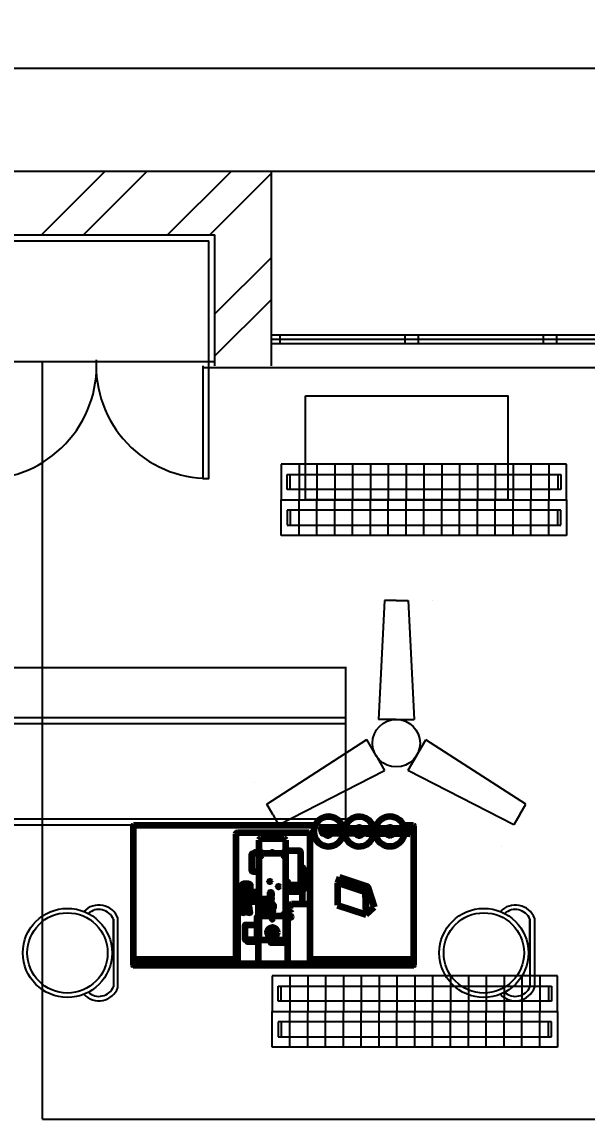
# Model space of a CAD drawing. Header units: inches. Extents: x 9 to 2198, y -380 to 182.
# Drawn here: x 654.8 to 749.8, y -138.6 to 46.1 of the extents above; entities that cross this region are included whole.
import ezdxf

# ---------------------------------------------------------------- set-up
doc = ezdxf.new("R2010")
doc.units = ezdxf.units.IN
doc.header["$MEASUREMENT"] = 0
doc.header["$PDMODE"] = 32
doc.header["$PDSIZE"] = -10
for name, color, linetype in [('almirah', 119, 'Continuous'), ('beam', 50, 'Continuous'), ('center table', 30, 'Continuous'), ('chairs', 100, 'Continuous'), ('dimensions', 230, 'Continuous'), ('fans', 210, 'Continuous'), ('machines', 21, 'Continuous'), ('outer wall', 10, 'Continuous'), ('tubelights', 201, 'Continuous')]:
    doc.layers.add(name, color=color, linetype=linetype)
doc.styles.get("Standard").update_dxf_attribs({"font": 'arial.ttf'})
doc.dimstyles.get("Standard").update_dxf_attribs({"dimtxt": 11.9795, "dimasz": 0.18, "dimexe": 0.18, "dimexo": 0.0625, "dimgap": 0.09, "dimtad": 0, "dimtih": 1, "dimtoh": 1, "dimdec": 4, "dimzin": 0, "dimdsep": 46, "dimtxsty": 'Standard', "dimcen": 0.09, "dimadec": 0, "dimazin": 0, "dimtfac": 1, "dimtdec": 4, "dimtofl": 0, "dimtmove": 0, "dimatfit": 3, "dimfxl": 1, "dimtolj": 1, "dimtzin": 0, "dimarcsym": 0})

# ---------------------------------------------------------------- blocks, each defined once
blk = doc.blocks.new('*U30')
at = {"layer": 'fans'}
for p, q in [((-3.57, 10), (-4.57, -10)), ((-1.57, 10), (-3.57, 10)), ((-1.57, 10), (-1.57, 10)), ((-1.57, 10), (-1.57, 10)), ((-1.57, 10), (-1.57, 10)), ((-1.57, 10), (-1.57, 10)), ((-1.57, 10), (0.43, 10)), ((0.43, 10), (1.43, -10)), ((4.57, 10), (4.57, 10)), ((-1.57, -10), (-4.57, -10)), ((-1.57, -10), (1.43, -10))]:
    blk.add_line(p, q, dxfattribs=at)
blk = doc.blocks.new('*U31')
at = {"layer": 'fans', "color": 0, "linetype": 'ByBlock', "lineweight": -2, "transparency": 16777216}
blk.add_blockref('*U30', (1152.58, 51.52), dxfattribs=at)
for p, rotation in [((1138.1, 31.88), 120), ((1162.34, 29.16), 239.9999999999999)]:
    blk.add_blockref('*U30', p, dxfattribs=dict(at, rotation=rotation))
blk = doc.blocks.new('TUBELIGHT')
for p, q in [((2377.8, 620.73), (2329.8, 620.73)), ((2329.8, 620.73), (2329.8, 614.73)), ((2332.8, 620.73), (2332.8, 614.73)), ((2335.8, 620.73), (2335.8, 614.73)), ((2338.8, 620.73), (2338.8, 614.73)), ((2341.8, 620.73), (2341.8, 614.73)), ((2344.8, 620.73), (2344.8, 614.73)), ((2347.8, 620.73), (2347.8, 614.73)), ((2350.8, 620.73), (2350.8, 614.73)), ((2353.8, 620.73), (2353.8, 614.73)), ((2356.8, 620.73), (2356.8, 614.73)), ((2359.8, 620.73), (2359.8, 614.73)), ((2362.8, 620.73), (2362.8, 614.73)), ((2365.8, 620.73), (2365.8, 614.73)), ((2368.8, 620.73), (2368.8, 614.73)), ((2371.8, 620.73), (2371.8, 614.73)), ((2374.8, 620.73), (2374.8, 614.73)), ((2377.8, 614.73), (2377.8, 620.73)), ((2330.8, 618.98), (2376.8, 618.98)), ((2330.8, 616.48), (2330.8, 618.98)), ((2331.3, 616.48), (2331.3, 618.98)), ((2376.3, 618.98), (2376.3, 616.48)), ((2376.8, 618.98), (2376.8, 616.48)), ((2376.8, 616.48), (2330.8, 616.48)), ((2329.8, 614.73), (2377.8, 614.73)), ((2329.8, 608.73), (2329.8, 614.73)), ((2376.8, 612.98), (2330.8, 612.98)), ((2330.8, 612.98), (2330.8, 610.48)), ((2331.3, 612.98), (2331.3, 610.48)), ((2332.8, 608.73), (2332.8, 614.73)), ((2335.8, 608.73), (2335.8, 614.73)), ((2338.8, 608.73), (2338.8, 614.73)), ((2341.8, 608.73), (2341.8, 614.73)), ((2344.8, 608.73), (2344.8, 614.73)), ((2347.8, 608.73), (2347.8, 614.73)), ((2350.8, 608.73), (2350.8, 614.73)), ((2353.8, 608.73), (2353.8, 614.73)), ((2356.8, 608.73), (2356.8, 614.73)), ((2359.8, 608.73), (2359.8, 614.73)), ((2362.8, 608.73), (2362.8, 614.73)), ((2365.8, 608.73), (2365.8, 614.73)), ((2368.8, 608.73), (2368.8, 614.73)), ((2371.8, 608.73), (2371.8, 614.73)), ((2374.8, 608.73), (2374.8, 614.73)), ((2376.3, 610.48), (2376.3, 612.98)), ((2376.8, 610.48), (2376.8, 612.98)), ((2377.8, 614.73), (2377.8, 608.73)), ((2330.8, 610.48), (2376.8, 610.48)), ((2377.8, 608.73), (2329.8, 608.73))]:
    blk.add_line(p, q)
blk = doc.blocks.new('*D47')
at = {"layer": 'Defpoints', "color": 0, "transparency": 16777216}
for p in [(791.19, 38.21), (9.19, 20.94), (791.19, 20.94)]:
    blk.add_point(p, dxfattribs=at)
at = {"layer": 'dimensions', "color": 0, "lineweight": -2, "transparency": 16777216}
for p, q in [((9.19, 21.01), (9.19, 38.39)), ((9.37, 38.21), (366, 38.21)), ((791.01, 38.21), (434.39, 38.21)), ((791.19, 21.01), (791.19, 38.39))]:
    blk.add_line(p, q, dxfattribs=at)
at = {"layer": 'dimensions', "color": 0, "transparency": 16777216}
for points in [[(9.37, 38.24), (9.37, 38.18), (9.19, 38.21)], [(791.01, 38.24), (791.01, 38.18), (791.19, 38.21)]]:
    blk.add_solid(points, dxfattribs=at)
at = {"layer": 'dimensions', "color": 0, "transparency": 16777216, "insert": (400.19, 38.21), "char_height": 11.9795, "attachment_point": 5}
blk.add_mtext('\\A1;782.0000', dxfattribs=at)
blk = doc.blocks.new('*D49')
at = {"layer": 'Defpoints', "color": 0, "transparency": 16777216}
for p in [(709.19, -62.62), (136.19, -80.06), (709.19, -80.06)]:
    blk.add_point(p, dxfattribs=at)
at = {"layer": 'dimensions', "color": 0, "lineweight": -2, "transparency": 16777216}
for p, q in [((136.19, -79.99), (136.19, -62.44)), ((136.37, -62.62), (388.45, -62.62)), ((709.01, -62.62), (456.94, -62.62)), ((709.19, -79.99), (709.19, -62.44))]:
    blk.add_line(p, q, dxfattribs=at)
at = {"layer": 'dimensions', "color": 0, "transparency": 16777216}
for points in [[(136.37, -62.59), (136.37, -62.65), (136.19, -62.62)], [(709.01, -62.59), (709.01, -62.65), (709.19, -62.62)]]:
    blk.add_solid(points, dxfattribs=at)
at = {"layer": 'dimensions', "color": 0, "transparency": 16777216, "insert": (422.69, -62.62), "char_height": 11.9795, "attachment_point": 5}
blk.add_mtext('\\A1;573.0000', dxfattribs=at)

msp = doc.modelspace()

# ---------------------------------------------------------------- linework, layer by layer
at = {"layer": 'almirah'}
msp.add_lwpolyline([(702.44235, -16.85346), (736.44235, -16.85346), (736.44235, -34.35346), (702.44235, -34.35346)], close=True, dxfattribs=at)
at = {"layer": 'beam'}
for q in [(658.19477, -11.05658), (791.19477, -138.55658)]:
    msp.add_line((658.19477, -138.55658), q, dxfattribs=at)
at = {"layer": 'center table'}
for p, q in [((709.19477, -71.05658), (136.19477, -71.05658)), ((709.19477, -89.05658), (709.19477, -71.05658)), ((709.19477, -72.05658), (136.19477, -72.05658)), ((136.19477, -88.05658), (709.19477, -88.05658)), ((136.19477, -89.05658), (709.19477, -89.05658))]:
    msp.add_line(p, q, dxfattribs=at)
at = {"layer": 'chairs', "linetype": 'ByBlock'}
for p, q in [((670.14325, -109.31861), (670.14325, -104.90312)), ((670.14325, -104.90312), (670.14325, -116.29017)), ((670.81857, -104.75733), (670.81857, -116.43596)), ((740.17712, -109.31861), (740.17712, -104.90312)), ((740.17712, -104.90312), (740.17712, -116.29017)), ((740.92712, -104.75733), (740.92712, -116.43596))]:
    msp.add_line(p, q, dxfattribs=at)
for centre, radius in [((662.39558, -110.59664), 7.5), ((732.42945, -110.59664), 7.5), ((662.39558, -110.59664), 6.75), ((732.42945, -110.59664), 6.75)]:
    msp.add_circle(centre, radius, dxfattribs=at)
for centre, radius, start, end in [((667.67886, -105.97261), 3.43646, 20.7104601, 136.9660954), ((667.67886, -105.97261), 2.68646, 23.4599127, 131.5905126), ((737.71273, -105.97261), 3.43646, 20.7104601, 136.9660954), ((737.71273, -105.97261), 2.68646, 23.4599127, 131.5905126), ((667.67886, -115.22067), 2.68646, 228.4094874, 336.5400873), ((737.71273, -115.22067), 2.68646, 228.4094874, 336.5400873), ((667.67886, -115.22067), 3.43646, 223.0339046, 339.2895399), ((737.71273, -115.22067), 3.43646, 223.0339046, 339.2895399)]:
    msp.add_arc(centre, radius, start, end, dxfattribs=at)
at = {"layer": 'fans'}
msp.add_circle((717.69477, -75.30658), 4, dxfattribs=at)
at = {"layer": 'machines', "linetype": 'ByBlock', "lineweight": 100}
for p, q in [((673.42693, -89.27413), (673.42693, -112.57413)), ((704.0098, -89.17413), (673.52693, -89.17413)), ((702.96982, -90.38124), (690.96982, -90.38124)), ((709.16604, -89.17413), (708.60135, -89.17413)), ((714.33007, -89.17413), (713.74972, -89.17413)), ((720.57693, -89.17413), (718.93573, -89.17413)), ((720.67693, -112.57413), (720.67693, -89.27413)), ((690.71982, -90.63124), (690.71982, -100.38124)), ((694.60349, -91.62445), (694.60349, -108.12445)), ((698.85349, -91.37445), (694.85349, -91.37445)), ((699.10349, -108.12445), (699.10349, -91.62445)), ((703.21982, -102.63124), (703.21982, -90.63124)), ((699.10349, -93.87445), (694.60349, -93.87445)), ((699.10349, -99.12435), (701.60114, -99.14422)), ((708.1281, -97.87527), (707.83182, -98.8306)), ((707.83182, -98.8306), (707.83182, -102.58699)), ((712.83875, -99.44548), (713.97223, -102.87282)), ((694.60349, -100.38124), (690.71982, -100.38124)), ((690.71982, -100.38124), (690.71982, -101.90798)), ((694.46982, -100.38124), (694.46982, -104.58299)), ((701.85114, -100.18087), (701.85114, -102.38124)), ((712.64039, -104.12033), (712.52253, -100.39417)), ((712.52253, -100.39417), (712.64039, -104.12033)), ((690.71982, -101.90798), (690.71982, -112.28124)), ((690.96982, -102.01109), (690.96982, -112.38124)), ((691.07071, -101.91109), (691.716, -101.9168)), ((692.57188, -101.94008), (694.46982, -101.94117)), ((695.44289, -102.00161), (695.44289, -104.26209)), ((696.11884, -101.99661), (695.44789, -101.99661)), ((696.12384, -104.26209), (696.12384, -102.00161)), ((696.35181, -102.43973), (696.35181, -103.09977)), ((696.96409, -102.52973), (696.35181, -102.52973)), ((696.96409, -102.62973), (696.35181, -102.62973)), ((696.96409, -102.72973), (696.35181, -102.72973)), ((696.96409, -102.82973), (696.35181, -102.82973)), ((696.96409, -102.92973), (696.35181, -102.92973)), ((696.96409, -103.02973), (696.35181, -103.02973)), ((696.95409, -102.42973), (696.36181, -102.42973)), ((696.36181, -103.10977), (696.95409, -103.10977)), ((696.96409, -103.09977), (696.96409, -102.43973)), ((699.58615, -103.38124), (699.56982, -103.38124)), ((699.83615, -103.13124), (699.83615, -102.63124)), ((702.96982, -102.38124), (700.08615, -102.38124)), ((703.21982, -112.28124), (703.21982, -102.63124)), ((707.83182, -102.58699), (712.64039, -104.12033)), ((712.64039, -104.12033), (713.97223, -102.87282)), ((694.60349, -104.37445), (699.10349, -104.37445)), ((695.18106, -104.02064), (695.10242, -104.02064)), ((695.18106, -104.15378), (695.10242, -104.15378)), ((695.18606, -104.26709), (695.21338, -104.26709)), ((695.44289, -104.02064), (695.21838, -104.02064)), ((695.44289, -104.15378), (695.21838, -104.15378)), ((695.44789, -104.26709), (695.78337, -104.26709)), ((695.44789, -104.26709), (696.11884, -104.26709)), ((699.46982, -112.38124), (699.46982, -103.48124)), ((694.00504, -105.87445), (694.00504, -106.26784)), ((694.00504, -106.26784), (694.25905, -106.26784)), ((694.60349, -108.18252), (694.25905, -108.18252)), ((694.46982, -108.18252), (694.46982, -112.38124)), ((694.85349, -108.37445), (698.85349, -108.37445)), ((696.62294, -108.77649), (698.89, -108.77649)), ((673.42693, -111.67413), (690.71982, -111.67413)), ((690.81982, -112.38124), (703.11982, -112.38124)), ((703.21982, -111.67413), (720.67693, -111.67413)), ((673.52693, -112.67413), (720.57693, -112.67413))]:
    msp.add_line(p, q, dxfattribs=at)
for points in [[(720.00246, -90.60904), (705.28289, -90.48467), (705.05913, -89.57003), (720.00246, -89.60904)], [(692.57188, -101.46789), (694.34613, -101.46789), (694.34613, -101.94008), (692.57188, -101.94008)], [(694.04635, -101.28936), (694.13312, -101.28936), (694.13312, -100.63864), (694.04635, -100.63864)], [(694.13312, -101.19123), (694.25936, -101.19123), (694.25936, -100.964), (694.13312, -100.964)], [(694.34613, -101.94008), (694.4329, -101.94008), (694.4329, -101.28936), (694.34613, -101.28936)], [(694.60349, -104.58299), (694.24063, -104.58299), (694.24063, -106.18448), (694.60349, -106.18448)], [(696.2982, -103.42492), (696.74544, -103.42492), (696.74544, -103.66015), (696.2982, -103.66015)], [(692.70362, -108.64748), (693.92372, -108.64748), (693.92372, -108.73989), (692.70362, -108.73989)], [(692.75127, -108.37445), (693.85785, -108.37445), (693.85785, -108.45886), (692.75127, -108.45886)], [(692.75127, -108.45886), (693.85785, -108.45886), (693.82395, -108.52771), (692.78884, -108.52771)], [(692.78884, -108.52771), (693.82395, -108.52771), (693.82395, -108.64748), (692.78884, -108.64748)], [(696.62294, -108.37445), (698.89, -108.37445), (698.89, -108.88805), (696.62294, -108.88805)]]:
    msp.add_lwpolyline(points, close=True, dxfattribs=at)
for points in [[(694.60349, -93.87445), (693.59859, -93.87445, 0.414213562), (693.34859, -94.12445), (693.34859, -96.64377, 0.414213562), (693.59859, -96.89377), (694.60349, -96.89377)], [(699.10349, -93.33688), (701.35349, -93.33688, -0.414213562), (701.60349, -93.58688), (701.60349, -100.08688, -0.414213562), (701.35349, -100.33688), (699.10349, -100.33688)], [(701.60114, -100.18087), (701.85114, -100.18087, 0.414213562), (702.10114, -99.93087), (702.10114, -96.43087, 0.414213562), (701.85114, -96.18087), (701.60114, -96.18087)], [(691.716, -100.38124), (693.1742, -100.38124), (693.1742, -99.23965, 0.414213562), (692.9242, -98.98965), (691.966, -98.98965, 0.414213562), (691.716, -99.23965)], [(691.966, -100.50978), (692.32188, -100.50978, -0.414213562), (692.57188, -100.75978), (692.57188, -102.176, -0.414213562), (692.32188, -102.426), (691.966, -102.426, -0.414213562), (691.716, -102.176), (691.716, -100.75978, -0.414213562)], [(696.59988, -101.12176), (696.58284, -101.12176, -0.414213562), (696.48284, -101.02176), (696.48284, -100.47272, -0.414213562), (696.58284, -100.37272), (696.59988, -100.37272, -0.414213562), (696.69988, -100.47272), (696.69988, -101.02176, -0.414213562)], [(696.17641, -103.13185), (696.31613, -103.13185, 0.414213562), (696.32613, -103.12185), (696.32613, -102.40653, 0.414213562), (696.31613, -102.39653), (696.17641, -102.39653, 0.414213562), (696.16641, -102.40653), (696.16641, -103.12185, 0.414213562)], [(696.17641, -103.18586), (696.2882, -103.18586, -0.414213562), (696.2982, -103.19586), (696.2982, -103.85937, -0.414213562), (696.2882, -103.86937), (696.17641, -103.86937, -0.414213562), (696.16641, -103.85937), (696.16641, -103.19586, -0.414213562)], [(696.75544, -103.29363), (696.86685, -103.29363, -0.414213562), (696.87685, -103.30363), (696.87685, -103.75956, -0.414213562), (696.86685, -103.76956), (696.75544, -103.76956, -0.414213562), (696.74544, -103.75956), (696.74544, -103.30363, -0.414213562)], [(696.96409, -102.47558), (697.06254, -102.47558, -0.414213562), (697.07254, -102.48558), (697.07254, -103.04907, -0.414213562), (697.06254, -103.05907), (696.96409, -103.05907)], [(695.09742, -104.26709), (695.04134, -104.26709, -0.414213562), (695.03634, -104.26209), (695.03634, -103.92149, -0.414213562), (695.04134, -103.91649), (695.09742, -103.91649, -0.414213562), (695.10242, -103.92149), (695.10242, -104.26209, -0.414213562)], [(696.87685, -103.42492), (696.90243, -103.42492, -0.414213562), (696.91243, -103.43492), (696.91243, -103.65015, -0.414213562), (696.90243, -103.66015), (696.87685, -103.66015)], [(696.91243, -103.58356), (696.93255, -103.58356, 0.414213562), (696.94255, -103.57356), (696.94255, -103.48963, 0.414213562), (696.93255, -103.47963), (696.91243, -103.47963)]]:
    msp.add_lwpolyline(points, format="xyb", close=True, dxfattribs=at)
for points in [[(691.99885, -99.57931), (691.99885, -99.28546, -0.414213562), (692.09885, -99.18546), (692.1518, -99.18546, -0.414213562), (692.2518, -99.28546), (692.2518, -99.58345)], [(692.68624, -99.58135), (692.68624, -99.28546, -0.414213562), (692.78624, -99.18546), (692.83918, -99.18546, -0.414213562), (692.93918, -99.28546), (692.93918, -99.58135)], [(692.2518, -99.78743), (692.2518, -100.07875, -0.414213562), (692.1518, -100.17875), (692.09885, -100.17875, -0.414213562), (691.99885, -100.07875), (691.99885, -99.79157)], [(692.93918, -99.78954), (692.93918, -100.07875, -0.414213562), (692.83918, -100.17875), (692.78624, -100.17875, -0.414213562), (692.68624, -100.07875), (692.68624, -99.78954)], [(695.18106, -101.5694), (695.18106, -101.54392, -0.414213562), (695.18606, -101.53892), (696.6793, -101.53892)], [(695.18606, -104.26709), (695.18606, -104.26709, -0.414213562), (695.18106, -104.26209), (695.18106, -101.54392)], [(696.70488, -101.53892), (696.70488, -101.5694), (695.22338, -101.5694, 0.414213562), (695.21838, -101.5744), (695.21838, -104.26209, -0.414213562), (695.21338, -104.26709)], [(696.70488, -101.35654), (696.70488, -101.33606, 0.414213562), (696.69988, -101.33106), (696.46966, -101.33106, 0.414213562), (696.46466, -101.33606), (696.46466, -101.35154, 0.414213562), (696.46966, -101.35654), (696.6743, -101.35654, -0.414213562), (696.6793, -101.36154), (696.6793, -101.53892)], [(692.0605, -103.87157), (691.816, -103.87157, -0.414213562), (691.716, -103.77157), (691.716, -102.86223, 0.414213562), (691.696, -102.84223), (691.68847, -102.84223, -0.414213562), (691.66847, -102.82223), (691.66847, -102.6593, -0.414213562), (691.68847, -102.6393), (691.87085, -102.6393, -0.374095999), (691.89066, -102.65653), (692.02407, -103.61094)], [(693.06479, -103.87157), (692.82028, -103.87157, -0.414213562), (692.72028, -103.77157), (692.72028, -102.86223, 0.414213562), (692.70028, -102.84223), (692.69275, -102.84223, -0.414213562), (692.67275, -102.82223), (692.67275, -102.6593, -0.414213562), (692.69275, -102.6393), (692.87514, -102.6393, -0.374095999), (692.89495, -102.65653), (693.02836, -103.61094)], [(695.28518, -102.51825, -0.153237852), (695.28159, -102.50682), (695.28159, -102.12327), (695.33175, -102.12327), (695.33175, -102.43723, 0.157755824), (695.33554, -102.44894), (695.37813, -102.50786, -0.157755824), (695.38192, -102.51957), (695.38192, -102.90293), (695.33175, -102.90293), (695.33175, -102.59142, 0.153237852), (695.32817, -102.58), (695.28518, -102.51825)], [(696.6793, -101.99), (696.68488, -101.99, 0.414213562), (696.70488, -101.97), (696.70488, -101.5694), (696.6793, -101.5694), (696.6793, -101.94586, -0.414213562), (696.6593, -101.96586), (695.53061, -101.96586), (695.53061, -101.99), (696.68488, -101.99)], [(696.91305, -106.78768), (697.07201, -106.78768, -0.414213562), (697.17201, -106.88768), (697.17201, -107.28536, -0.414213562), (697.07201, -107.38536), (696.65052, -107.38536, -0.414213562), (696.55052, -107.28536), (696.55052, -106.88768, -0.414213562), (696.65052, -106.78768), (696.80947, -106.78768)]]:
    msp.add_lwpolyline(points, format="xyb", dxfattribs=at)
for points in [[(707.83182, -98.8306), (712.52253, -100.39417), (712.83875, -99.44548), (708.1281, -97.87527)], [(694.34613, -100.63864), (694.25936, -100.63864), (694.25936, -101.28936), (694.34613, -101.28936), (694.34613, -100.72754)], [(694.25936, -100.72754), (694.25936, -100.63864), (694.46982, -100.63864), (694.46982, -100.72754), (694.34613, -100.72754)], [(695.18606, -101.53892), (695.21838, -101.53892)], [(696.6793, -101.33106), (696.69988, -101.33106)], [(696.70488, -101.33606), (696.70488, -101.5694), (696.6793, -101.5694)], [(696.70488, -101.97), (696.70488, -101.96586)], [(694.25905, -106.26784), (694.25905, -108.37445), (692.25905, -108.37445), (692.25905, -105.87445), (694.00504, -105.87445)]]:
    msp.add_lwpolyline(points, dxfattribs=at)
for centre, radius in [((706.17797, -90.16378), 0.12761), ((711.44671, -90.16378), 0.12761), ((716.6329, -90.16378), 0.12761), ((719.50704, -90.1868), 0.26374), ((693.99014, -93.71786), 0.07114), ((694.82573, -93.65762), 0.13138), ((694.82573, -94.25427), 0.13138), ((696.85349, -93.71786), 0.07114), ((698.91314, -93.65762), 0.13138), ((698.91314, -94.25427), 0.13138), ((692.12362, -99.68544), 0.1638), ((692.12362, -99.68544), 0.06659), ((692.12362, -99.68544), 0.02304), ((692.81271, -99.68544), 0.1638), ((692.81271, -99.68544), 0.06659), ((692.81271, -99.68544), 0.02304), ((696.44057, -98.57366), 0.07114), ((697.913, -99.43907), 0.07114), ((699.365, -98.72307), 0.13138), ((699.365, -99.44923), 0.13138), ((694.82573, -104.1112), 0.13138), ((696.85349, -104.6308), 0.07114), ((696.85349, -104.88767), 0.07114), ((698.86713, -104.1112), 0.13138), ((699.64848, -104.5549), 0.07114), ((699.8964, -103.83013), 0.13138), ((700.02709, -104.5549), 0.07114), ((696.85349, -107.08652), 0.7976), ((696.85349, -107.08652), 0.04997), ((696.85349, -106.39961), 0.04954), ((696.24788, -107.35175), 0.04954), ((697.47014, -107.35175), 0.04954)]:
    msp.add_circle(centre, radius, dxfattribs=at)
for centre, radius, start, end in [((706.30558, -90.16378), 2.5, 13.5125979, 351.9418387), ((711.45788, -90.17286), 2.5, 13.0338361, 349.9519754), ((716.6329, -90.14726), 2.5, 12.4324273, 167.5675727), ((673.52693, -89.27413), 0.1, 90, 180), ((690.96982, -90.63124), 0.25, 90, 180), ((702.96982, -90.63124), 0.25, 0, 90), ((706.17797, -90.16378), 0.67188, 61.4151246, 118.285722), ((711.44671, -90.16378), 0.67188, 59.0419017, 120.6589448), ((716.6329, -90.14726), 0.67188, 54.3538931, 125.3469535), ((720.57693, -89.27413), 0.1, 0, 90), ((694.85349, -91.62445), 0.25, 90, 180), ((698.85349, -91.62445), 0.25, 0, 90), ((706.17797, -90.16378), 0.67188, 208.7799019, 330.2518673), ((711.44671, -90.16378), 0.67188, 213.2329283, 325.7988409), ((716.6329, -90.14726), 2.5, 190.6443388, 349.3556612), ((716.6329, -90.14726), 0.67188, 219.6734942, 319.358275), ((691.06982, -102.01109), 0.1, 89.4929229, 180), ((695.44789, -102.00161), 0.005, 90, 180), ((696.11884, -102.00161), 0.005, 0, 90), ((696.36181, -102.43973), 0.01, 90, 180), ((696.36181, -103.09977), 0.01, 180, 270), ((696.95409, -102.43973), 0.01, 0, 90), ((696.95409, -103.09977), 0.01, 270, 0), ((699.56982, -103.48124), 0.1, 90, 180), ((699.58615, -103.13124), 0.25, 270, 0), ((700.08615, -102.63124), 0.25, 90, 180), ((702.96982, -102.63124), 0.25, 0, 90), ((692.10099, -103.61178), 0.07693, 179.3736104, 253.4227566), ((692.04713, -103.77593), 0.09588, 266.0015056, 73.108577), ((693.10528, -103.61178), 0.07693, 179.3736104, 253.4227566), ((693.05142, -103.77593), 0.09588, 266.0015056, 73.108577), ((695.44789, -104.26209), 0.005, 180, 270), ((696.11884, -104.26209), 0.005, 270, 0), ((694.85349, -108.12445), 0.25, 180, 270), ((698.85349, -108.12445), 0.25, 270, 0), ((673.52693, -112.57413), 0.1, 180, 270), ((690.81982, -112.28124), 0.1, 180, 270), ((703.11982, -112.28124), 0.1, 270, 0), ((720.57693, -112.57413), 0.1, 270, 0)]:
    msp.add_arc(centre, radius, start, end, dxfattribs=at)
at = {"layer": 'outer wall'}
for p, q in [((9.19477, 20.94342), (791.19477, 20.94342)), ((696.69006, -11.7734), (696.69006, 20.94342)), ((627.19006, 10.2266), (687.19006, 10.2266)), ((687.19006, -11.7734), (687.19006, 10.2266)), ((627.19006, 9.2266), (686.19006, 9.2266)), ((686.19006, -11.7734), (686.19006, 9.2266)), ((696.695, -6.55658), (767.695, -6.55658)), ((696.695, -8.05658), (696.695, -6.55658)), ((696.695, -7.30658), (767.695, -7.30658)), ((698.195, -8.05658), (698.195, -6.55658)), ((719.195, -8.05658), (719.195, -6.55658)), ((721.445, -8.05658), (721.445, -6.55658)), ((742.445, -8.05658), (742.445, -6.55658)), ((744.695, -8.05658), (744.695, -6.55658)), ((696.695, -8.05658), (767.695, -8.05658)), ((627.19006, -11.05658), (678.69477, -11.05658)), ((627.19006, -11.05658), (687.19006, -11.05658)), ((667.22047, -12.05658), (667.30654, -12.05658)), ((685.19006, -12.05658), (791.19477, -12.05658))]:
    msp.add_line(p, q, dxfattribs=at)
at = {"layer": 'outer wall', "linetype": 'Continuous'}
for p, q in [((658.19477, 10.38935), (668.74885, 20.94342)), ((665.10309, 10.2266), (675.81991, 20.94342)), ((679.24522, 10.2266), (689.96205, 20.94342)), ((686.31629, 10.2266), (696.69006, 20.60036)), ((658.03202, 10.2266), (658.19477, 10.38935)), ((687.19006, -3.04177), (696.69006, 6.45823)), ((687.19006, -10.11284), (696.69006, -0.61284))]:
    msp.add_line(p, q, dxfattribs=at)
at = {"layer": 'outer wall'}
msp.add_lwpolyline([(685.19006, -11.7734), (685.19006, -30.7734), (686.19006, -30.7734), (686.19006, -11.7734)], dxfattribs=at)
for centre, radius, start, end in [((648.19006, -11.7734), 19.11858, 270, 2.9982317), ((686.19006, -11.7734), 18.9717, 176.9785339, 270)]:
    msp.add_arc(centre, radius, start, end, dxfattribs=at)

# ---------------------------------------------------------------- block references
at = {"layer": 'fans'}
msp.add_blockref('*U31', (-433.31066, -112.82846), dxfattribs=at)
at = {"layer": 'tubelights'}
for p in [(-1631.45502, -649.06852), (-1631.45502, -649.06852), (-1632.98422, -735.1758)]:
    msp.add_blockref('TUBELIGHT', p, dxfattribs=at)

# ---------------------------------------------------------------- dimensions: what is measured, and where the dimension line sits
at = {"layer": 'dimensions'}
for base, p1, p2, picture, middle in [((791.19477, 38.21089), (9.19477, 20.94342), (791.19477, 20.94342), '*D47', (400.19477, 38.21089)), ((709.19477, -62.62334), (136.19477, -80.05658), (709.19477, -80.05658), '*D49', (422.69477, -62.62334))]:
    dim = msp.add_linear_dim(base=base, p1=p1, p2=p2, dimstyle='Standard', dxfattribs=at)
    dim.commit()
    dim.dimension.update_dxf_attribs({"geometry": picture, "text_midpoint": middle})

doc.saveas('drawing.dxf')
